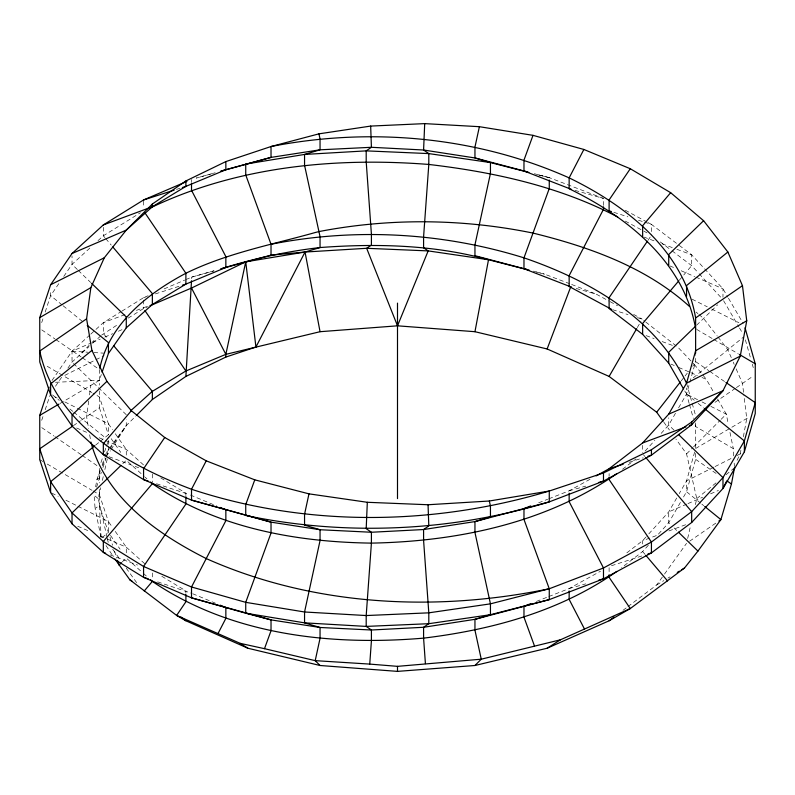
<?xml version="1.0" encoding="UTF-8"?>
<svg xmlns="http://www.w3.org/2000/svg" width="795" height="795" viewBox="0 0 795 795"><rect width="100%" height="100%" fill="white"/><g stroke="black" fill="none" stroke-linecap="round" stroke-linejoin="round"><path stroke-width="0.6" stroke-dasharray="3.98 2.98" d="M88.732 400.968L86.595 416.56L88.642 428.704M89.547 394.966L90.859 385.366M95.629 486.769L96.94 479.534L100.17 470.382M740.92 450.218L740.254 453.885L735.931 462.531M743.375 436.803L746.734 418.498L744.09 396.735M107.057 537.271L98.232 498.604L100.717 487.723M102.366 480.468L103.469 475.639M104.851 469.597L107.882 456.3M687.665 538.483L690.696 525.187M695.386 504.646L696.768 498.604L686.562 453.885L675.889 438.999M678.572 407.895L686.562 393.992L689.474 383.588M689.802 382.435L695.625 361.616L695.625 354.322M694.651 451.967L686.562 480.876L679.188 493.705M695.625 453.329L695.625 459.361L686.562 491.737L682.875 498.147M96.553 487.226L101.343 472.25M41.688 322.621L43.248 317.921M45.186 312.047L50.622 295.611L59.595 282.513M41.688 420.356L43.248 415.666M45.186 409.793L49.846 395.701M59.983 403.492L99.375 380.368L101.343 374.515M100.955 462.561L102.923 456.708M104.493 452.017L106.073 447.337M106.46 446.164L108.04 441.473M102.923 467.569L106.073 458.198M106.46 457.026L108.438 451.163L108.438 446.343M102.187 464.658L104.612 457.791M105.01 456.648L106.629 452.077L108.806 449.135M100.16 471.594L96.94 479.534L99.375 478.113M102.456 465.92L105.675 457.98M106.132 456.837L108.438 451.163L106.629 452.077L108.438 453.885L110.416 450.735M675.492 413.241L668.724 425.007L660.575 434.01M676.724 497.988L668.724 511.891L646.723 536.188M680.411 502.43L668.724 522.752L658.131 534.449M637.282 327.639L640.949 321.279M111.081 449.692L126.276 425.583L135.836 416.014M648.024 240.279L650.747 236.254M63.739 276.461L72.027 264.367L90.809 247.215M52.003 380.477L72.027 351.251L89.915 334.914M55.451 386.3L61.672 377.228M67.883 368.155L72.027 362.103L89.02 346.59M109.809 449.195L126.276 425.583L126.276 419.551M627.941 606.605L656.67 584.991L663.785 575.063M664.501 574.079L686.562 543.313M109.541 448.151L126.276 425.583M681.186 380.924L684.247 377.019M685.012 376.045L687.307 373.103M692.674 366.266L694.204 364.309L691.849 361.864M679.218 280.337L691.67 265.649L691.67 254.788L678.91 245.148M645.083 451.103L654.871 440.311M645.908 537.082L642.638 540.689L624.443 554.681M648.352 545.251L642.638 551.541L621.571 567.759M81.656 352.811L89.179 345.288M92.528 341.939L94.198 340.27M686.562 453.885L692.614 447.833M693.479 446.969L720.26 420.187M721.125 419.323L726.312 414.135L717.199 398.355M122.748 463.724L126.276 460.305L144.263 476.424M122.231 561.966L126.276 558.04M696.619 325.215L717.686 304.783M97.964 240.686L103.33 235.787L140.467 212.732M90.809 334.099L103.33 322.661L120.87 311.779M92.598 343.321L100.647 335.977M101.541 335.152L118.803 323.923M696.768 498.604L716.573 482.426M726.004 474.724L734.491 467.798M95.589 445.15L99.256 442.169M100.17 441.424L108.438 434.716L108.438 423.854L99.375 396.914L92.985 393.167M102.108 537.589L108.438 532.461L99.375 505.511L99.375 488.696M693.29 377.834L743.464 337.08M622.525 469.279L635.94 458.963M622.982 610.331L626.947 607.35M689.593 541.226L716.851 522.404M73.359 425.673L80.484 420.764M81.507 420.068L99.375 407.775L99.375 390.961M100.965 537.132L95.092 508.462L99.375 505.511L101.204 538.324M714.973 402.349L735.345 388.338M736.359 387.642L753.282 375.995M121.903 311.133L143.567 297.688L148.128 295.74M128.094 318.159L143.567 308.549L148.128 306.602M656.67 584.991L663.875 580.598M667.999 578.084L670.056 576.832M695.625 448.499L730.764 427.879M731.827 427.253L748.86 417.246M548.818 498.803L569.15 490.803L591.828 478.282M548.818 596.548L569.15 588.548L600.473 571.247M64.802 375.359L104.066 355.623M713.96 467.102L686.562 480.876L686.562 491.737L700.872 503.344M715.053 466.556L732.583 457.741M736.965 455.535L742.311 452.842M126.276 414.722L72.027 362.103L72.027 351.251L91.246 342.953M92.369 342.466L100.279 339.058M104.801 337.11L112.711 333.691M118.366 331.257L122.887 329.299M686.81 504.09L668.724 511.891L668.724 522.752L670.493 524.462M687.933 503.603L702.631 497.263M710.541 493.844L718.451 490.435M164.118 288.903L184.669 280.108M185.811 279.621L191.516 277.177L213.915 270.837M538.652 502.808L547.695 499.25M536.396 601.427L547.695 596.985M124.994 314.621L103.33 322.661L103.33 333.522L108.07 339.117M136.392 310.398L151.219 304.892M656.322 535.611L642.638 540.689L642.638 544.307M668.863 530.961L687.109 524.193M176.48 189.399L180.008 188.266M143.567 297.688L145.922 296.942M155.323 293.921L180.008 286.001M629.093 462.322L643.205 457.801M611.464 565.722L644.377 555.158M212.732 173.429L196.236 178.1L215.197 172.744M214.014 270.817L191.516 277.177L191.516 280.794M569.15 490.803L585.726 486.123M569.15 588.548L585.726 583.858M55.491 382.276L99.375 380.368M72.027 351.251L87.808 352.195M93.87 352.553L103.579 353.139M534.319 173.698L549.266 177.653L603.485 198.442L603.485 205.686M533.177 271.135L544.684 274.186L569.389 283.596M536.466 271.999L544.684 274.186M575.073 190.412L603.485 198.442M576.206 288.476L596.19 294.12L609.02 301.076M613.81 212.325L627.921 216.846M638.504 220.235L643.205 221.745M644.377 222.123L651.433 224.389L677.936 244.403M612.657 309.692L628.01 314.611M637.451 317.642L642.171 319.153L644.884 321.329M156.496 483.738L189.309 494.589M157.678 581.861L191.595 593.289M643.781 237.019L654.047 240.825M662.026 243.787L672.292 247.593M676.853 249.292L691.67 254.788L722.973 288.804L727.862 297.181M646.087 335.619L654.116 338.591M662.146 341.572L672.471 345.408M109.034 456.737L138.678 467.738M110.167 554.9L137.535 565.056M571.635 284.451L596.19 294.12M190.452 495.066L216.717 506.008M192.738 593.756L215.574 603.276M669.857 265.888L674.379 267.835M681.156 270.757L694.721 276.61M695.844 277.097L722.973 288.804L722.973 297.25M670.94 364.09L674.259 365.521M678.692 367.439L689.772 372.219M690.875 372.696L697.523 375.558M701.955 377.476L706.377 379.384L713.552 392.044M76.549 427.988L88.98 433.354M99.156 437.737L126.276 449.443L144.263 465.562M77.681 526.22L88.98 531.09M100.279 535.969L105.934 538.404M107.067 538.891L126.276 547.179L146.061 564.907M692.018 299.159L707.292 306.83M711.654 309.026L738.923 322.74M697.603 399.706L686.562 394.151L684.724 390.941M702.025 401.922L709.756 405.808M710.859 406.364L726.312 414.135L728.29 424.311M54.984 396.983L57.161 398.086M64.802 401.922L108.438 423.854L112.552 429.767M51.715 493.079L58.254 496.368M65.896 500.214L76.797 505.69M77.89 506.246L108.438 521.6L112.552 527.502M625.277 210.238L647.07 222.034M648.163 222.62L651.433 224.389L651.433 235.25M625.277 221.099L642.718 230.53M643.801 231.116L647.07 232.885M610.083 301.653L617.566 305.707M633.605 314.403L642.171 319.153M696.688 329.408L712.658 338.789M713.721 339.415L738.217 353.785M733.725 455.913L733.308 448.638L695.625 426.527L694.979 424.212M47.203 366.286L91.922 392.541M39.75 459.659L42.94 461.527M47.203 464.032L91.922 490.276M92.985 490.903L99.375 494.649L108.438 521.6L108.438 531.249M160.739 477.904L185.891 493.168L185.891 495.583M161.792 576.276L185.891 590.904L185.891 593.318M695.625 361.616L708.762 370.659M709.776 371.354L724.931 381.779M695.625 459.361L717.517 474.416M41.767 329.875L54.905 338.918M55.918 339.614L81.179 356.995M82.193 357.69L98.361 368.82M41.767 427.621L53.901 435.958M54.905 436.654L81.179 454.74M82.193 455.436L98.361 466.556M660.267 241.918L671.059 250.077M672.043 250.823L691.67 265.649L698.258 272.804M676.287 346.024L645.788 322.055M686.562 393.992L694.274 400.253M698.129 403.383L703.913 408.083M701.826 504.119L703.734 505.67M62.179 305.002L50.622 295.611L50.622 290.781M63.143 305.787L83.386 322.223M52.55 394.916L59.287 400.392M69.89 409.008L72.782 411.353M73.746 412.138L105.546 437.956M98.232 498.604L94.088 495.206L95.092 508.462M696.072 312.047L697.95 313.647M698.894 314.452L703.595 318.447L717.249 336.056M145.167 477.229L146.966 478.838M127.17 558.845L142.464 572.549M143.368 573.354L146.966 576.574M674.061 430.184L668.724 425.007L668.724 417.772M674.041 527.9L676.694 530.474M77.363 269.545L72.027 264.367L72.027 255.92M78.258 270.399L90.7 282.483M691.064 361.049L678.205 347.534M699.083 273.709L721.323 297.867M643.433 454.74L645.013 456.608M645.053 554.383L642.638 551.541L642.638 549.136M104.91 237.645L103.33 235.787L103.33 227.34M105.705 238.58L111.24 245.108M694.204 364.309L706.377 379.384M718.004 337.04L727.862 349.75L731.271 357.611M663.785 422.135L669.479 430.065M112.701 549.275L120.532 560.187M126.226 568.117L137.614 583.997M115.295 433.702L126.276 449.443L126.276 456.688M111.181 438.651L120.78 452.434M115.295 531.438L126.276 547.179L126.276 553.221M110.495 535.413L120.095 549.186M105.993 545.539L113.526 556.858M728.478 298.234L743.156 323.386M723.579 300.709L738.873 326.904M739.489 327.957L742.54 333.194M733.219 362.103L734.192 364.349M736.14 368.84L742.47 383.438L743.941 395.522M99.375 407.775L108.438 434.716M109.939 537.122L112.582 545.281M114.47 551.114L116.736 558.1M745.372 339.823L750.639 358.396M752.289 364.199L753.272 367.678M686.562 383.289L695.625 415.666M689.156 403.403L686.562 394.151L686.562 387.96M689.474 404.556L693.359 418.428M107.335 538.483L108.438 543.313M729.969 432.42L733.308 448.638M89.666 434.776L90.481 439.635M734.173 463.097L734.411 466.625M695.625 422.91L695.625 449.632M642.638 445.359L642.638 452.603M609.109 473.562L609.109 475.976M609.109 567.68L609.109 574.914M191.516 179.441L191.516 181.846M152.362 474.019L152.362 482.466M152.362 572.966L152.362 578.999M143.567 201.155L143.567 207.197M143.567 300.103L143.567 308.549M108.438 440.311L108.438 445.13M99.375 369.506L99.375 385.138M99.375 468.454L99.375 482.873M549.266 177.653L537.261 174.582L549.266 177.653"/><path stroke-width="1.19" d="M136.71 415.149L152.362 399.497L185.891 376.423L191.516 280.794M367.32 502.291L366.197 528.665L371.414 532.253L423.586 529.54L474.953 521.6L549.266 501.884L603.485 481.104L651.433 455.157L691.67 424.759L722.973 390.743L740.254 356.14L746.734 320.763L742.47 285.693L727.862 252.015L703.595 220.712L670.662 192.688L630.276 168.729L583.868 149.46L533.008 135.349L479.385 126.693L424.699 123.623L370.669 126.077L318.934 133.848L271.025 146.528L225.85 161.584L185.891 180.952L152.362 204.017L126.276 230.103L104.304 257.759L90.859 287.631L86.595 318.825L91.912 350.396L106.898 381.352L131.344 410.717L164.724 437.508L206.233 460.832L254.768 479.842L308.977 493.854L367.32 502.291L428.058 504.746L489.342 501.009L549.266 491.032L603.485 472.955L651.433 449.732L691.67 422.046L722.973 390.743L668.724 414.145L642.638 442.944L609.109 468.732L596.151 475.887M734.491 467.798L731.45 484.006L720.896 519.612L697.94 551.084L684.475 568.037L630.276 608.553L560.465 639.796L481.253 659.194L397.5 666.349L369.745 664.093L371.414 640.859L371.414 629.998L366.197 626.41L304.555 622.853L245.734 613.203L191.516 597.85L143.567 577.329L103.33 552.366L72.027 523.776L50.622 492.532L39.75 459.659L39.75 415.368L49.071 387.185M424.699 123.623L423.586 150.007L428.803 153.594L490.445 162.577L528.864 172.426M130.768 410.687L152.362 391.349L185.891 370.997L225.85 354.351L320.047 331.704L397.5 325.821L474.953 331.704L488.508 259.736C433.901 244.701 376.274 243.369 320.047 247.543C286.349 251.409 253.327 258.683 220.98 268.829M185.891 376.423L225.85 357.064L225.85 354.351L245.734 261.823L305.041 252.035L366.664 248.298L428.177 250.902L488.508 259.736L529.271 270.161M308.977 493.854L304.555 514.246L304.555 525.107L320.047 529.738L371.414 532.253L371.414 543.114L366.197 615.549L366.197 626.41L428.803 623.697L490.445 614.704L549.266 599.629L603.485 578.84L651.433 552.893L691.67 522.494L722.973 488.478L744.378 451.808L755.25 413.499L755.25 363.782L745.034 327.798M479.385 126.693L474.953 147.085L474.953 157.947L490.445 162.577L490.445 173.439L474.953 244.83L474.953 255.692L527.423 269.614M668.724 414.145L686.562 383.13L695.625 350.754L746.734 320.763M530.752 505.918L523.975 508.581L523.975 519.443L549.266 588.767L549.266 599.629L474.953 619.335L423.586 627.285L371.414 629.998L320.047 627.484L304.555 622.853L304.555 611.991L320.047 540.6L320.047 529.738L271.025 522.156L191.516 500.105L143.567 479.594L103.33 454.621L72.027 426.041L50.622 394.787L39.75 361.914L39.75 317.632L50.622 284.749L72.027 253.506L103.33 224.925L143.567 199.952L186.954 181.389M99.773 368.343C109.293 323.744 147.542 293.544 185.891 273.261C226.734 253.208 271.582 244.78 315.088 232.567L318.934 231.583C389.56 217.9 462.561 218.655 533.008 233.084C589.075 246.877 646.047 267.06 689.484 306.443M102.128 372.169L108.438 353.427L126.276 327.838L152.362 304.475L185.891 284.113L225.85 267.478L271.025 255.125L305.041 252.035L320.047 247.543L320.047 236.681L304.555 165.29L304.555 154.439L320.047 149.808L371.414 147.294L423.586 150.007L474.953 157.947L527.423 171.879M254.768 479.842L245.734 504.606L245.734 515.468C346.034 536.327 451.222 531.567 549.266 501.884L549.266 491.032C433.404 525.793 306.771 527.383 191.516 489.253C126.743 464.856 55.561 424.202 39.75 351.052L86.595 318.825M114.897 558.925L129.893 579.853L176.629 615.429L240.16 643.344L264.487 648.68L271.025 630.753L271.025 619.891L191.516 597.85L191.516 586.988L225.85 520.675L225.85 509.814L220.145 507.439M533.008 135.349L523.975 160.103L523.975 170.965L571.516 189.409M474.953 331.704L547.129 348.965L570.76 286.757M726.749 480.915L722.973 488.478L722.973 477.626L744.378 440.947L755.25 402.638L725.944 382.474M225.85 357.064L255.93 347.037L305.041 252.035L320.047 331.704M206.233 460.832L191.516 489.253L191.516 500.105L271.025 522.156L271.025 533.018L245.734 602.342L245.734 613.203L271.025 619.891L320.047 627.484L320.047 638.345L315.208 660.645L320.047 665.495L397.5 671.378L474.953 665.495L547.129 648.233L609.109 620.776L630.276 608.553L609.109 577.329L609.109 574.914M218.039 633.496L225.85 618.411L225.85 607.549L220.145 605.174M583.868 149.46L569.15 177.881L569.15 188.743C626.917 216.727 684.217 261.853 695.625 328.782M663.08 421.141L656.67 412.208L609.109 376.423L636.666 328.703M164.724 437.508L143.567 468.732L143.567 479.594L148.267 481.104M630.276 168.729L609.109 199.952L609.109 210.814L611.464 211.569M647.339 241.292L609.109 297.688L609.109 308.549L642.638 334.337L668.724 363.136L683.491 388.805M656.67 412.208L680.421 381.908M131.344 410.717L103.33 443.759L103.33 454.621L105.606 455.465M616.771 473.701C545.549 523.229 457.016 541.504 371.414 543.114C295.193 542.051 216.141 527.711 152.362 483.668L103.33 541.504L103.33 552.366L105.606 553.211M144.253 590.963L152.362 581.413C231.097 634.986 330.72 646.027 423.586 638.137C491.539 629.898 560.286 611.335 616.771 571.436M670.662 192.688L642.638 225.74L642.638 236.602M678.443 281.251L642.638 323.476L642.638 334.337M474.953 665.495L481.253 659.194L474.953 630.197L474.953 619.335L490.445 614.704L490.445 603.842L474.953 532.451L474.953 521.6L490.445 516.969L490.445 506.107L489.342 501.009M106.898 381.352L72.027 415.179L72.027 426.041M120.989 465.433L72.027 512.914L72.027 523.776M121.426 562.751L119.002 565.096L117.491 560.435M703.595 220.712L668.724 254.539L668.724 265.391M694.88 326.904L668.724 352.274L668.724 363.136M91.912 350.396L50.622 383.935L50.622 394.787M94.665 445.896L50.622 481.671L50.622 492.532M727.862 252.015L686.562 285.554L686.562 296.416M609.109 620.776L614.068 617.049M718.879 521.003L720.896 519.612L704.688 506.445M72.345 426.368L39.75 448.797L50.622 481.671L72.027 512.914L103.33 541.504L143.567 566.467L191.516 586.988L245.734 602.342L304.555 611.991L366.197 615.549L428.803 612.836L490.445 603.842L549.266 588.767L603.485 567.978L651.433 542.041L691.67 511.632L722.973 477.626L678.503 434.497M695.625 353.169L695.625 317.93L742.47 285.693M547.129 648.233L560.465 639.796M677.27 572.43L679.327 571.178M681.385 569.926L684.475 568.037M39.75 317.632L90.859 287.631M39.75 415.368L58.919 404.118M50.622 284.749L104.304 257.759M686.562 383.13L740.254 356.14M150.414 305.618L191.516 288.038L245.734 261.823L255.93 347.037M72.027 253.506L126.276 230.103L152.362 206.73L185.891 186.378L225.85 169.733L271.025 157.39L320.047 149.808L320.047 138.946L318.934 133.848M150.414 207.883C236.562 166.632 334.496 157.082 428.803 164.446C493.834 172.068 559.312 186.338 617.645 216.965M530.752 603.653L523.975 606.317L523.975 617.178L534.449 645.888M103.33 224.925L152.362 206.73L152.362 204.017M642.638 442.944L685.966 426.875M689.394 425.603L691.67 424.759L691.67 422.046M143.567 199.952L174.135 190.144M182.363 187.511L185.891 186.378L185.891 180.952M182.363 285.246L185.891 284.113L185.891 273.261L144.958 212.861M609.109 468.732L623.22 464.21M647.905 456.29L651.433 455.157L651.433 449.732M647.905 554.026L651.433 552.893L651.433 542.041L609.109 479.594L609.109 477.179M220.98 171.094L271.025 157.39L271.025 146.528C370.53 127.021 476.255 136.422 569.15 177.881C626.917 205.875 684.217 251.001 695.625 317.93M221.109 171.074L225.85 169.733L225.85 161.584M221.109 268.809L225.85 267.478L225.85 256.616L191.516 190.293L191.516 183.059M598.744 482.446L603.485 481.104L603.485 472.955M598.744 580.181L603.485 578.84L603.485 567.978L569.15 501.665L569.15 493.218M549.266 588.767C435.412 612.289 313.27 606.237 206.233 558.567C157.211 533.823 105.775 497.869 90.888 442.06M370.669 126.077L371.414 147.294L366.197 150.871L366.197 161.733L371.414 234.167L371.414 245.029L366.664 248.298L397.5 325.821L428.177 250.902L423.586 247.742L423.586 236.88L428.803 164.446L428.803 153.594L366.197 150.871L304.555 154.439L245.734 164.078L245.734 174.94L271.025 244.274C354.799 227.638 442.457 232.388 523.975 257.848C589.453 280.307 656.123 318.089 686.562 383.289M369.745 664.093L315.208 660.645L264.487 648.68M185.891 594.531L185.891 601.765L176.629 615.429L185.891 620.776L247.871 648.233L320.047 665.495M571.506 287.144L523.975 268.7L523.975 257.848L549.266 188.514L549.266 180.067M611.474 309.305L569.15 286.478L569.15 275.617L603.485 209.304L603.485 206.889M148.267 578.84L143.567 577.329L143.567 566.467L185.891 504.03L185.891 496.786M547.129 348.965L609.109 376.423M739.28 354.411L755.25 363.782M129.893 579.853L132.01 581.135M240.16 643.344L247.871 648.233M727.465 481.263L731.45 484.006M180.932 617.049L185.891 620.776M704.877 408.859L744.378 440.947L744.378 451.808M87.231 325.354L108.438 342.566L108.438 353.427M150.563 482.058L152.362 483.668M150.563 579.803L152.362 581.413M678.463 532.193L697.94 551.084M91.594 283.338L126.276 316.976L126.276 327.838M645.808 457.532L691.67 511.632L691.67 522.494M645.858 555.337L667.522 580.897M112.82 246.977L152.362 293.613L152.362 304.475M113.605 345.646L152.362 391.349L152.362 399.497M144.929 310.567L185.891 370.997M584.434 628.934L569.15 599.41L569.15 590.963M191.516 288.038L225.85 354.351M428.058 504.746L428.803 525.952L423.586 529.54L423.586 540.401L428.803 612.836L428.803 623.697L423.586 627.285L423.586 638.137L425.414 663.626M397.5 303.124L397.5 498.604M397.5 666.349L397.5 671.378M271.025 244.274L271.025 255.125"/></g></svg>
